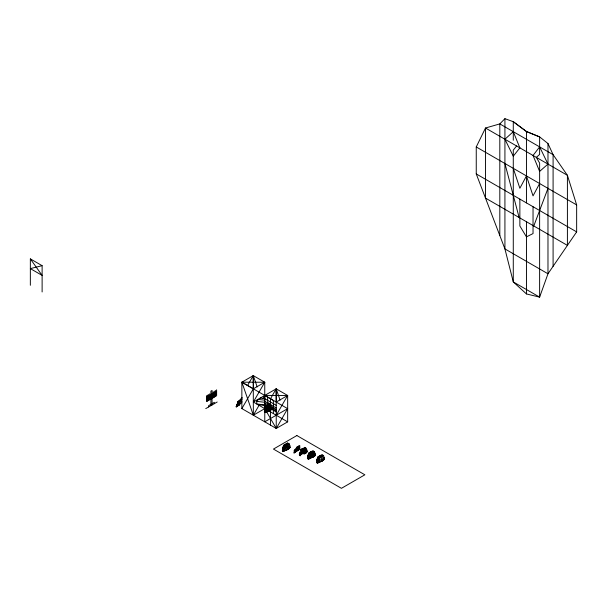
<?xml version="1.0" encoding="UTF-8"?>
<svg xmlns="http://www.w3.org/2000/svg" width="607" height="607" viewBox="0 0 607 607"><rect width="100%" height="100%" fill="white"/><g stroke="black" fill="none" stroke-linecap="round" stroke-linejoin="round"><path stroke-width="0.91" d="M264.409 410.059L265.729 406.569L268.408 404.899L270.115 405.886L270.123 410.408L265.206 412.639L264.386 412.168L265.593 407.798L264.409 410.059L265.183 410.507L270.123 410.408L271.488 409.581L272.293 408.594L271.359 405.165L268.711 406.698L265.183 410.507M283.59 446.615L283.727 445.386L287.657 442.996L289.357 443.983L290.283 447.412L287.172 449.741L283.203 451.456L282.384 450.986L283.59 446.615L282.407 448.877L283.181 449.324L288.12 449.226L289.486 448.398L288.105 444.703L286.405 443.717L283.727 445.386L282.407 448.877M317.825 458.239L317.962 457.01L321.892 454.628L323.592 455.607L324.517 459.044L321.407 461.373L317.484 463.111L316.573 462.58L317.825 458.239L316.573 460.463L317.484 460.986L322.355 460.857L323.721 460.023L322.347 456.327L320.64 455.349L317.962 457.01L316.573 460.463M241.943 399.543L236.244 406.819L238.035 401.735L242.17 397.562M265.206 412.639L270.123 410.408M283.203 451.456L288.12 449.226L286.709 445.515L285.002 444.529L283.727 445.386M307.916 456.608L307.37 458.126L308.402 459.196L314.631 456.107L315.435 455.129L314.509 451.691L312.802 450.705L308.872 453.095L307.483 456.547L308.402 457.071L313.265 456.942L311.854 453.224L314.509 451.691M317.484 463.111L322.355 460.857L320.944 457.139L319.236 456.153L317.962 457.01M533.788 225.979L547.977 188.36M264.796 410.279L267.862 406.204L270.51 404.672L270.51 398.738L276.177 388.837L287.657 395.468L287.657 421.857L276.253 428.443L241.859 408.587L241.859 382.198L253.271 375.612L264.751 382.235L264.751 399.201M282.794 449.097L285.851 445.022L288.507 443.489M299.744 448.33L294.031 451.047L297.089 446.964L299.744 445.432L299.744 449.392L294.031 452.693L294.031 453.163L297.089 450.925L297.089 446.964M302.863 449.385L302.863 453.346L299.797 455.584L302.863 452.283L299.797 453.459L302.863 449.385L305.518 447.852L305.518 450.159M311.004 456.692L307.939 458.93L307.939 458.46L311.004 456.692L312.324 457.45L313.265 456.942L311.004 455.629L307.939 456.813L311.004 452.731L313.652 451.198L313.652 452.792L315.132 453.641L314.487 454.711L313.129 455.553L308.917 456.183L307.772 455.531L310.154 452.238L314.487 454.711L314.631 456.107L308.402 459.196M317.029 460.728L320.094 456.646L322.742 455.113M526.618 131.575L539.623 136.894L547.977 143.525L553.091 154.664L567.408 175.317L576.65 204.916L576.65 231.889L547.977 273.78L539.623 297.127L526.451 293.94L513.279 281.921L504.925 248.923L476.252 173.928L476.252 146.955L485.494 128.016L499.811 123.904L504.925 118.676L513.279 121.688L526.284 131.385M237.678 403.898L236.244 406.819L238.71 405.339L241.829 401.751M269.038 405.408L269.66 404.179L265.729 406.569L267.012 405.711L268.711 406.698L269.986 409.019L271.989 407.115L276.253 409.581M287.028 444.225L287.657 442.996M539.623 183.534L533.037 195.879L526.451 175.931L519.865 188.276L513.279 168.329M307.483 456.547L308.735 454.324M241.943 398.716L238.71 402.487L236.244 406.819L238.938 405.112L238.255 401.515L236.244 406.819L237.254 405.59M247.565 385.498L253.271 375.612L257.193 386.902M264.751 408.632L253.347 402.016L264.751 382.235L241.859 382.198L253.347 415.211L264.751 408.632L264.751 404.861L256.761 403.996L256.761 401.364L257.907 399.383L264.933 400.203M259.045 405.324L253.347 415.211L253.271 375.612L253.347 388.821L241.859 408.587M263.043 398.397L264.751 395.43M267.338 404.163L268.188 402.684L268.188 405.317L269.333 404.657L269.333 403.344M271.792 409.642L273.545 406.599M287.657 421.857L276.253 415.249L287.657 395.468L264.773 395.423L264.773 421.812L287.657 408.663L264.773 395.423M266.534 411.667L276.253 428.443L287.657 408.663M308.402 457.071L311.854 453.224M317.484 460.986L320.944 457.139L323.592 455.607M283.181 449.324L286.709 445.515L289.357 443.983M289.987 445.933L287.984 447.837L283.704 448.444L282.687 447.852L285.002 444.529L283.203 446.615L284.364 444.931M324.221 457.557L322.218 459.469L318.007 460.106L316.862 459.446L319.236 456.153M269.182 410.924L272.293 408.594L276.253 410.886M313.781 456.676L315.435 455.129L314.251 454.438M322.871 460.592L324.517 459.044M516.572 145.968L513.279 150.134L513.279 281.921L539.623 297.127L539.623 163.071L536.33 157.372L539.623 154.444L539.623 136.894L526.451 131.537L513.279 121.688L513.279 140.263M309.13 456.616L307.483 458.664L308.728 458.353M265.213 407.798L267.012 405.711L264.69 409.035L265.714 409.626L269.986 409.019L268.711 406.698L267.846 409.323L269.349 407.836M241.943 402.001L238.71 405.339L238.71 404.626L238.938 405.112M287.346 446.653L285.844 448.141L286.709 445.515L287.984 447.837M238.035 403.162L238.035 401.735L239.249 400.612M264.796 411.933L266.632 410.233M284.63 449.051L282.794 451.221M294.031 452.693L297.089 449.863M307.939 458.46L309.775 456.76M318.865 460.675L317.029 462.845M302.18 448.96L303.417 448.08L305.116 449.066L306.345 451.365L306.489 452.761L305.64 453.33M270.639 410.15L271.488 409.581L271.344 408.185L270.115 405.886M306.345 451.365L302.013 448.892L300.731 449.749L300.594 450.978L305.124 453.588L304.183 454.104L301.542 452.579M313.129 455.553L308.872 453.095L310.154 452.238M302.013 448.892L300.731 449.749L302.149 450.569M289.395 447.958L290.283 447.412M306.398 452.321L307.294 451.775L306.368 448.345L304.661 447.359L304.039 448.588L306.99 450.295M206.479 397.145L216.616 391.287M206.479 398.624L216.616 392.775M206.479 400.112L216.616 394.254M205.758 408.602L217.192 402.009M264.751 382.235L253.347 388.821L241.859 382.198L272.755 400.051M253.347 402.016L276.177 388.837L280.108 400.134M257.907 400.703L256.761 401.364L264.675 402.274M287.657 395.468L276.253 402.046L276.177 388.837L276.253 428.443M294.433 450.091L299.744 447.025M294.031 451.047L299.744 447.746M300.207 452.511L302.863 450.978L304.987 452.2L305.124 453.588M299.797 453.459L302.863 451.691M299.797 455.113L302.863 453.346M308.341 455.857L311.004 454.324L311.004 455.045M313.652 452.792L312.408 453.512L312.408 454.233M307.939 456.813L310.238 455.485M287.172 449.741L288.12 449.226M321.407 461.373L322.355 460.857M308.872 453.095L311.558 451.433L313.258 452.412L314.487 454.711M42.118 291.959L42.118 265.676L30.35 268.605L42.118 275.403L30.35 258.885L30.35 285.29M271.815 408.632L273.575 408.632M260.191 398.063L264.584 398.571M257.907 404.664L264.94 405.476M476.252 146.955L576.65 204.916M476.252 173.928L576.65 231.889M30.35 258.885L42.118 265.676M264.773 398.723L276.253 405.347M264.773 401.356L276.253 407.987M264.773 402.949L267.641 404.603M264.773 404.254L267.641 405.916L267.641 397.077M264.773 405.317L266.921 406.561M271.397 409.141L276.253 411.948M268.362 410.689L276.253 415.249M264.288 411.637L265.305 412.229M305.518 450.751L307.294 451.775M313.151 455.25L314.631 456.107M306.489 452.761L304.266 451.471L304.266 448.573M299.63 452.177L300.776 452.837M316.459 462.048L317.598 462.709M299.342 453.201L300.26 453.725M307.37 458.126L308.515 458.786M282.285 450.455L283.302 451.047M238.035 401.735L238.255 402.229M238.938 403.685L238.71 402.487M504.925 163.511L519.114 217.503M553.091 266.306L553.091 154.664L499.811 123.904L499.811 235.546M547.977 143.525L547.977 273.78L504.925 248.923L504.925 118.676M533.037 206.714L533.037 233.581L526.451 236.859L519.865 225.979L519.865 199.111M526.451 131.537L526.451 202.913M526.451 221.737L526.451 293.94M298.492 446.153L298.492 450.113M273.385 400.392L273.385 413.587M270.51 409.459L270.51 425.128M216.616 389.8L216.616 395.741L206.479 401.599L206.479 395.658M215.477 390.46L215.477 396.401M214.332 391.12L214.332 397.061M214.332 403.655L214.332 402.335L208.618 405.635L208.618 406.956M213.186 391.781L213.186 397.722M212.048 404.975L212.048 390.46L210.902 391.12L210.902 405.635M209.764 393.761L209.764 399.702M208.618 394.421L208.618 400.354M207.473 395.081L207.473 401.015M300.374 455.44L300.26 455.849L299.228 454.78L300.374 455.44M539.623 146.886L533.037 155.468L539.623 171.402L547.977 164.095L539.623 146.886M519.865 147.865L513.279 156.196L504.925 139.238L513.279 131.681L519.865 147.865M296.876 435.545L273.446 449.074L341.438 488.324L364.868 474.803L296.876 435.545M567.408 175.317L485.494 128.016L485.494 198.094L567.408 245.387L567.408 175.317M304.35 451.016L303.712 449.878L304.987 452.2L304.35 451.016"/></g></svg>
